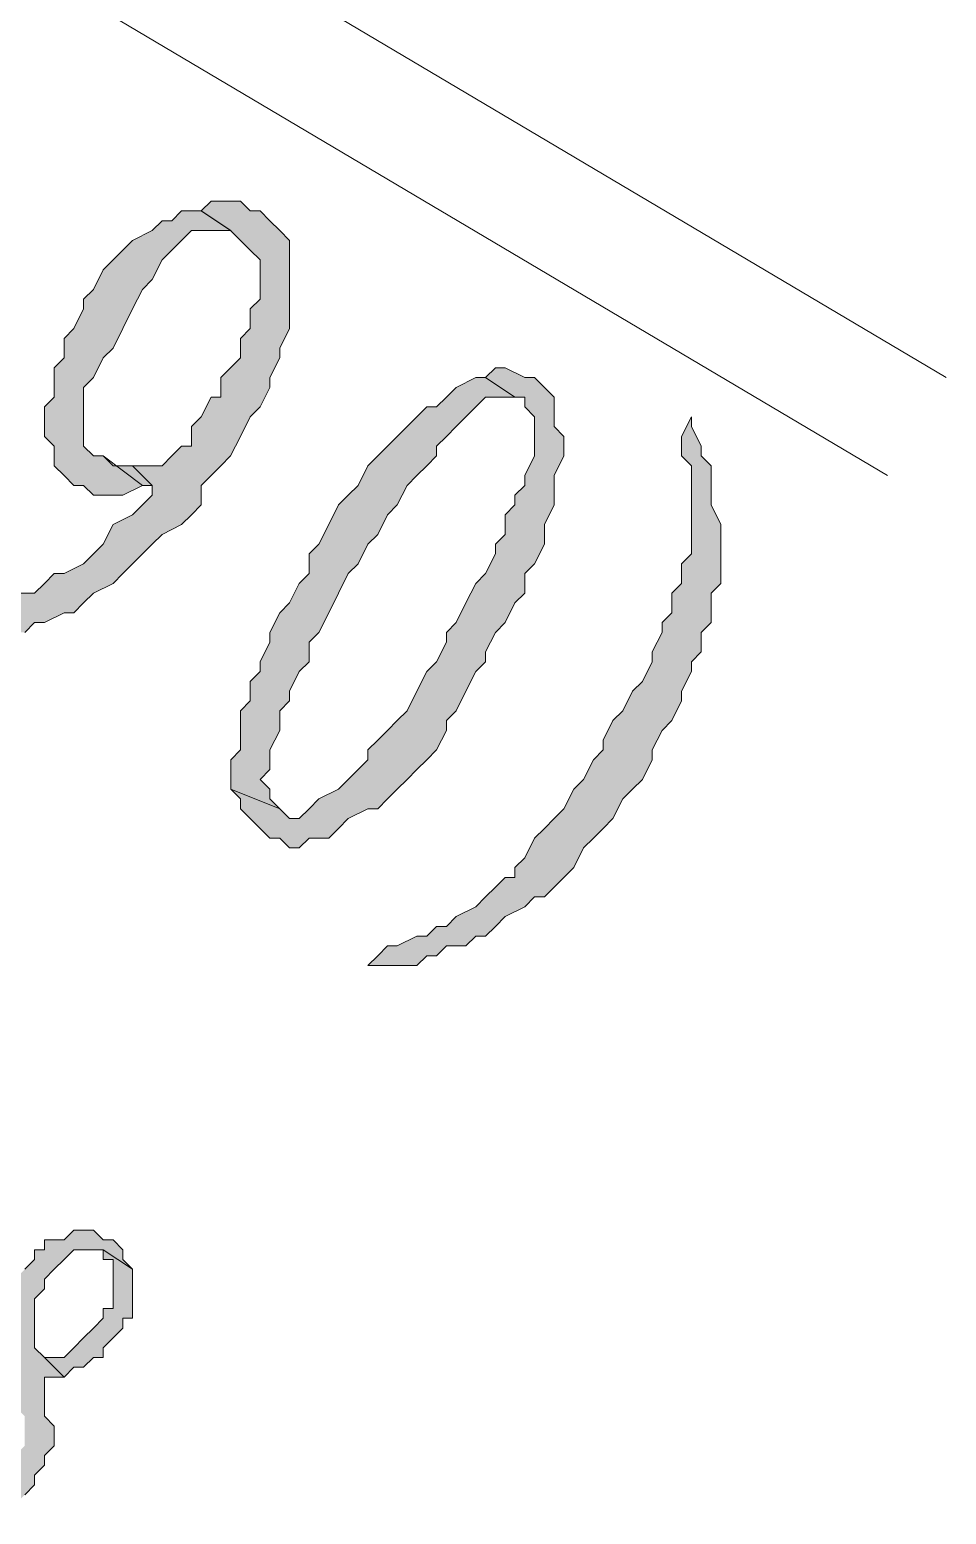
# Model space of a CAD drawing. Header units: millimetres. Extents: x 6 to 291, y 4 to 206.
# Drawn here: x 193.4 to 197.36, y 92.96 to 99.38 of the extents above; entities that cross this region are included whole.
import ezdxf

# ---------------------------------------------------------------- set-up
doc = ezdxf.new("R2010")
doc.units = ezdxf.units.MM
doc.layers.add('C00-00-00', color=7, linetype='Continuous')

msp = doc.modelspace()

# ---------------------------------------------------------------- hatches: boundary and pattern name
at = {"layer": 'C00-00-00'}
h = msp.add_hatch(color=256, dxfattribs=at)
h.dxf.hatch_style = 2
h.paths.add_polyline_path([(194.394659, 98.594337), (194.352326, 98.594337), (194.309992, 98.63667), (194.182992, 98.63667), (194.140659, 98.594337), (194.267659, 98.50967), (194.309992, 98.467337), (194.352326, 98.425004), (194.394659, 98.38267), (194.394659, 98.213337), (194.352326, 98.171004), (194.352326, 98.086337), (194.309992, 98.044004), (194.309992, 97.959337), (194.267659, 97.917004), (194.225326, 97.87467), (194.225326, 97.790004), (194.182992, 97.790004), (194.140659, 97.705337), (194.098326, 97.663004), (194.098326, 97.578337), (194.055992, 97.578337), (194.013659, 97.536004), (193.971326, 97.49367), (193.928992, 97.49367), (193.844326, 97.49367), (193.928992, 97.409004), (193.928992, 97.36667), (193.886659, 97.324337), (193.844326, 97.282004), (193.759659, 97.23967), (193.717326, 97.155004), (193.674992, 97.11267), (193.632659, 97.070337), (193.547992, 97.028004), (193.505659, 97.028004), (193.463326, 96.98567), (193.420992, 96.943337), (193.336326, 96.943337), (193.336326, 96.901004), (193.293992, 96.901004), (193.251659, 96.901004), (193.166992, 96.85867), (192.955326, 96.85867), (192.912992, 96.901004), (192.870659, 96.816337), (192.912992, 96.816337), (192.955326, 96.774004), (193.039992, 96.774004), (193.336326, 96.774004), (193.378659, 96.774004), (193.420992, 96.816337), (193.463326, 96.816337), (193.547992, 96.85867), (193.590326, 96.85867), (193.632659, 96.901004), (193.674992, 96.943337), (193.759659, 96.98567), (193.801992, 97.028004), (193.844326, 97.070337), (193.886659, 97.11267), (193.928992, 97.155004), (193.971326, 97.197337), (194.055992, 97.23967), (194.098326, 97.282004), (194.140659, 97.324337), (194.140659, 97.409004), (194.182992, 97.451337), (194.225326, 97.49367), (194.267659, 97.536004), (194.309992, 97.62067), (194.352326, 97.705337), (194.394659, 97.74767), (194.436992, 97.832337), (194.436992, 97.87467), (194.479326, 97.959337), (194.479326, 98.00167), (194.521659, 98.086337), (194.521659, 98.12867), (194.521659, 98.171004), (194.521659, 98.38267), (194.521659, 98.467337), (194.479326, 98.50967), (194.436992, 98.552004)])
h = msp.add_hatch(color=256, dxfattribs=at)
h.dxf.hatch_style = 2
h.paths.add_polyline_path([(194.140669, 98.594337), (194.056003, 98.594337), (194.013669, 98.552004), (193.971336, 98.552004), (193.929003, 98.50967), (193.844336, 98.467337), (193.802003, 98.425004), (193.759669, 98.38267), (193.717336, 98.340337), (193.675003, 98.25567), (193.632669, 98.213337), (193.632669, 98.171004), (193.590336, 98.086337), (193.548003, 98.044004), (193.548003, 97.959337), (193.505669, 97.917004), (193.505669, 97.832337), (193.505669, 97.790004), (193.463336, 97.74767), (193.463336, 97.62067), (193.505669, 97.578337), (193.505669, 97.49367), (193.548003, 97.451337), (193.590336, 97.409004), (193.632669, 97.409004), (193.675003, 97.36667), (193.802003, 97.36667), (193.886669, 97.409004), (193.717336, 97.536004), (193.675003, 97.536004), (193.632669, 97.578337), (193.632669, 97.663004), (193.632669, 97.705337), (193.632669, 97.74767), (193.632669, 97.832337), (193.675003, 97.87467), (193.717336, 97.959337), (193.759669, 98.00167), (193.802003, 98.086337), (193.844336, 98.171004), (193.886669, 98.25567), (193.929003, 98.298004), (193.971336, 98.38267), (194.013669, 98.425004), (194.056003, 98.467337), (194.098336, 98.50967), (194.140669, 98.50967), (194.183003, 98.50967), (194.225336, 98.50967), (194.267669, 98.50967)])
h = msp.add_hatch(color=256, dxfattribs=at)
h.dxf.hatch_style = 2
h.paths.add_polyline_path([(195.580003, 97.87467), (195.53767, 97.87467), (195.453003, 97.917004), (195.41067, 97.917004), (195.368337, 97.87467), (195.495337, 97.790004), (195.53767, 97.790004), (195.53767, 97.74767), (195.580003, 97.705337), (195.580003, 97.536004), (195.53767, 97.451337), (195.53767, 97.409004), (195.495337, 97.36667), (195.495337, 97.324337), (195.453003, 97.282004), (195.453003, 97.197337), (195.41067, 97.155004), (195.41067, 97.11267), (195.368337, 97.028004), (195.326003, 96.98567), (195.28367, 96.901004), (195.241337, 96.816337), (195.199003, 96.774004), (195.199003, 96.73167), (195.15667, 96.647004), (195.114337, 96.60467), (195.072003, 96.520004), (195.02967, 96.435337), (194.987337, 96.393004), (194.945003, 96.35067), (194.90267, 96.308337), (194.860337, 96.266004), (194.860337, 96.22367), (194.818003, 96.181337), (194.77567, 96.139004), (194.733337, 96.09667), (194.64867, 96.054337), (194.606337, 96.012004), (194.564003, 95.96967), (194.52167, 95.96967), (194.479337, 96.012004), (194.26767, 96.09667), (194.310003, 96.054337), (194.310003, 96.012004), (194.352337, 95.96967), (194.39467, 95.927337), (194.437003, 95.885004), (194.479337, 95.885004), (194.52167, 95.84267), (194.564003, 95.84267), (194.606337, 95.885004), (194.691003, 95.885004), (194.733337, 95.927337), (194.77567, 95.96967), (194.860337, 96.012004), (194.90267, 96.012004), (194.945003, 96.054337), (194.987337, 96.09667), (195.02967, 96.139004), (195.072003, 96.181337), (195.114337, 96.22367), (195.15667, 96.266004), (195.199003, 96.35067), (195.199003, 96.393004), (195.241337, 96.435337), (195.28367, 96.520004), (195.326003, 96.60467), (195.368337, 96.647004), (195.368337, 96.689337), (195.41067, 96.774004), (195.453003, 96.816337), (195.495337, 96.901004), (195.53767, 96.943337), (195.53767, 97.028004), (195.580003, 97.070337), (195.622337, 97.155004), (195.622337, 97.197337), (195.622337, 97.23967), (195.66467, 97.324337), (195.66467, 97.36667), (195.66467, 97.451337), (195.707003, 97.536004), (195.707003, 97.62067), (195.66467, 97.663004), (195.66467, 97.74767), (195.66467, 97.790004), (195.622337, 97.832337)])
h = msp.add_hatch(color=256, dxfattribs=at)
h.dxf.hatch_style = 2
h.paths.add_polyline_path([(195.36834, 97.87467), (195.326006, 97.87467), (195.24134, 97.832337), (195.199006, 97.790004), (195.156673, 97.74767), (195.11434, 97.74767), (195.072006, 97.705337), (195.029673, 97.663004), (194.98734, 97.62067), (194.945006, 97.578337), (194.902673, 97.536004), (194.86034, 97.49367), (194.818006, 97.409004), (194.775673, 97.36667), (194.73334, 97.324337), (194.691006, 97.23967), (194.648673, 97.155004), (194.60634, 97.11267), (194.60634, 97.028004), (194.564006, 96.98567), (194.521673, 96.901004), (194.47934, 96.85867), (194.437006, 96.774004), (194.437006, 96.73167), (194.394673, 96.647004), (194.394673, 96.60467), (194.35234, 96.562337), (194.35234, 96.47767), (194.310006, 96.435337), (194.310006, 96.393004), (194.310006, 96.266004), (194.267673, 96.22367), (194.267673, 96.09667), (194.47934, 96.012004), (194.437006, 96.054337), (194.437006, 96.09667), (194.394673, 96.139004), (194.437006, 96.181337), (194.437006, 96.266004), (194.47934, 96.35067), (194.47934, 96.393004), (194.47934, 96.435337), (194.521673, 96.47767), (194.521673, 96.520004), (194.564006, 96.60467), (194.60634, 96.647004), (194.60634, 96.73167), (194.648673, 96.774004), (194.691006, 96.85867), (194.73334, 96.943337), (194.775673, 97.028004), (194.818006, 97.070337), (194.86034, 97.155004), (194.902673, 97.197337), (194.945006, 97.282004), (194.98734, 97.324337), (195.029673, 97.409004), (195.072006, 97.451337), (195.11434, 97.49367), (195.156673, 97.536004), (195.156673, 97.578337), (195.199006, 97.62067), (195.24134, 97.663004), (195.283673, 97.705337), (195.326006, 97.74767), (195.36834, 97.790004), (195.453006, 97.790004), (195.49534, 97.790004)])
h = msp.add_hatch(color=256, dxfattribs=at)
h.dxf.hatch_style = 2
h.paths.add_polyline_path([(196.257336, 97.705333), (196.215003, 97.620666), (196.215003, 97.578333), (196.215003, 97.536), (196.257336, 97.493666), (196.257336, 97.112666), (196.215003, 97.070333), (196.215003, 97.028), (196.215003, 96.985666), (196.172669, 96.943333), (196.172669, 96.858666), (196.130336, 96.816333), (196.130336, 96.774), (196.088003, 96.689333), (196.088003, 96.647), (196.045669, 96.562333), (196.003336, 96.52), (195.961003, 96.435333), (195.918669, 96.393), (195.876336, 96.308333), (195.876336, 96.266), (195.834003, 96.223666), (195.791669, 96.139), (195.749336, 96.096666), (195.707003, 96.012), (195.664669, 95.969666), (195.622336, 95.927333), (195.580003, 95.885), (195.537669, 95.800333), (195.495336, 95.758), (195.495336, 95.715666), (195.453003, 95.715666), (195.410669, 95.673333), (195.368336, 95.631), (195.326003, 95.588666), (195.241336, 95.546333), (195.199003, 95.504), (195.156669, 95.504), (195.114336, 95.461666), (195.072003, 95.461666), (194.987336, 95.419333), (194.945003, 95.419333), (194.902669, 95.377), (194.860336, 95.334666), (194.945003, 95.334666), (194.987336, 95.334666), (195.072003, 95.334666), (195.114336, 95.377), (195.156669, 95.377), (195.199003, 95.419333), (195.283669, 95.419333), (195.326003, 95.461666), (195.368336, 95.461666), (195.410669, 95.504), (195.453003, 95.546333), (195.537669, 95.588666), (195.580003, 95.631), (195.622336, 95.631), (195.664669, 95.673333), (195.707003, 95.715666), (195.749336, 95.758), (195.791669, 95.842666), (195.834003, 95.885), (195.876336, 95.927333), (195.918669, 95.969666), (195.961003, 96.054333), (196.003336, 96.096666), (196.045669, 96.139), (196.088003, 96.223666), (196.088003, 96.266), (196.130336, 96.350666), (196.172669, 96.393), (196.215003, 96.477666), (196.215003, 96.52), (196.257336, 96.604666), (196.257336, 96.647), (196.299669, 96.689333), (196.299669, 96.774), (196.342003, 96.816333), (196.342003, 96.901), (196.342003, 96.943333), (196.384336, 96.985666), (196.384336, 97.239666), (196.342003, 97.324333), (196.342003, 97.366666), (196.342003, 97.409), (196.342003, 97.493666), (196.299669, 97.536), (196.299669, 97.578333), (196.257336, 97.663)])
h = msp.add_hatch(color=256, dxfattribs=at)
h.dxf.hatch_style = 2
h.paths.add_polyline_path([(193.844337, 97.493669), (193.802004, 97.493669), (193.759671, 97.493669), (193.717337, 97.536003), (193.886671, 97.409003), (193.929004, 97.409003)])
h = msp.add_hatch(color=256, dxfattribs=at)
h.dxf.hatch_style = 2
h.paths.add_polyline_path([(193.759669, 94.149332), (193.717335, 94.149332), (193.675002, 94.191666), (193.590335, 94.191666), (193.548002, 94.149332), (193.505669, 94.149332), (193.463335, 94.149332), (193.463335, 94.106999), (193.421002, 94.106999), (193.421002, 94.064666), (193.378669, 94.022332), (193.336335, 93.979999), (193.336335, 93.937666), (193.336335, 93.895332), (193.294002, 93.852999), (193.294002, 93.683666), (193.336335, 93.641332), (193.336335, 93.598999), (193.251669, 93.598999), (193.336335, 93.514332), (193.336335, 93.429666), (193.378669, 93.387332), (193.378669, 93.260332), (193.336335, 93.217999), (193.336335, 93.175666), (193.336335, 93.133332), (193.294002, 93.133332), (193.294002, 93.090999), (193.251669, 93.048666), (193.209335, 93.006332), (193.124669, 93.006332), (193.082335, 93.048666), (193.209335, 92.963999), (193.251669, 92.963999), (193.294002, 92.963999), (193.294002, 93.006332), (193.336335, 93.006332), (193.378669, 93.048666), (193.421002, 93.090999), (193.421002, 93.133332), (193.463335, 93.175666), (193.463335, 93.217999), (193.505669, 93.260332), (193.505669, 93.344999), (193.463335, 93.387332), (193.463335, 93.514332), (193.463335, 93.556666), (193.548002, 93.556666), (193.463335, 93.641332), (193.421002, 93.683666), (193.421002, 93.895332), (193.463335, 93.937666), (193.463335, 93.979999), (193.505669, 94.022332), (193.548002, 94.064666), (193.590335, 94.106999), (193.632669, 94.106999), (193.675002, 94.106999), (193.717335, 94.106999), (193.844335, 94.022332), (193.802002, 94.064666), (193.802002, 94.106999)])
h = msp.add_hatch(color=256, dxfattribs=at)
h.dxf.hatch_style = 2
h.paths.add_polyline_path([(193.844337, 94.022337), (193.717337, 94.107004), (193.717337, 94.064671), (193.759671, 94.064671), (193.759671, 94.022337), (193.759671, 93.937671), (193.759671, 93.895337), (193.759671, 93.853004), (193.717337, 93.853004), (193.717337, 93.810671), (193.675004, 93.768337), (193.632671, 93.726004), (193.590337, 93.683671), (193.548004, 93.641337), (193.505671, 93.641337), (193.463337, 93.641337), (193.548004, 93.556671), (193.590337, 93.599004), (193.632671, 93.599004), (193.675004, 93.641337), (193.717337, 93.641337), (193.717337, 93.683671), (193.759671, 93.726004), (193.802004, 93.768337), (193.802004, 93.810671), (193.844337, 93.810671)])

# ---------------------------------------------------------------- linework, layer by layer
at = {"layer": 'C00-00-00', "lineweight": 5}
for points in [[(187.790669, 103.547337), (197.357996, 97.87467)], [(187.536663, 103.124002), (197.104006, 97.451335)]]:
    msp.add_lwpolyline(points, dxfattribs=at)
at = {"layer": 'C00-00-00', "lineweight": 13}
for points in [[(193.378659, 96.774004), (193.420992, 96.816337), (193.463326, 96.816337), (193.547992, 96.85867), (193.590326, 96.85867), (193.632659, 96.901004), (193.674992, 96.943337), (193.759659, 96.98567), (193.801992, 97.028004), (193.844326, 97.070337), (193.886659, 97.11267), (193.928992, 97.155004), (193.971326, 97.197337), (194.055992, 97.23967), (194.098326, 97.282004), (194.140659, 97.324337), (194.140659, 97.409004), (194.182992, 97.451337), (194.225326, 97.49367), (194.267659, 97.536004), (194.309992, 97.62067), (194.352326, 97.705337), (194.394659, 97.74767), (194.436992, 97.832337), (194.436992, 97.87467), (194.479326, 97.959337), (194.479326, 98.00167), (194.521659, 98.086337), (194.521659, 98.12867), (194.521659, 98.171004), (194.521659, 98.38267), (194.521659, 98.467337), (194.479326, 98.50967), (194.436992, 98.552004), (194.394659, 98.594337), (194.352326, 98.594337), (194.309992, 98.63667), (194.182992, 98.63667), (194.140659, 98.594337), (194.267659, 98.50967), (194.309992, 98.467337), (194.352326, 98.425004), (194.394659, 98.38267), (194.394659, 98.213337), (194.352326, 98.171004), (194.352326, 98.086337), (194.309992, 98.044004), (194.309992, 97.959337), (194.267659, 97.917004), (194.225326, 97.87467), (194.225326, 97.790004), (194.182992, 97.790004), (194.140659, 97.705337), (194.098326, 97.663004), (194.098326, 97.578337), (194.055992, 97.578337), (194.013659, 97.536004), (193.971326, 97.49367), (193.928992, 97.49367), (193.844326, 97.49367), (193.928992, 97.409004), (193.928992, 97.36667), (193.886659, 97.324337), (193.844326, 97.282004), (193.759659, 97.23967), (193.717326, 97.155004), (193.674992, 97.11267), (193.632659, 97.070337), (193.547992, 97.028004), (193.505659, 97.028004), (193.463326, 96.98567), (193.420992, 96.943337), (193.336326, 96.943337)], [(193.378669, 93.048666), (193.421002, 93.090999), (193.421002, 93.133332), (193.463335, 93.175666), (193.463335, 93.217999), (193.505669, 93.260332), (193.505669, 93.344999), (193.463335, 93.387332), (193.463335, 93.514332), (193.463335, 93.556666), (193.548002, 93.556666), (193.463335, 93.641332), (193.421002, 93.683666), (193.421002, 93.895332), (193.463335, 93.937666), (193.463335, 93.979999), (193.505669, 94.022332), (193.548002, 94.064666), (193.590335, 94.106999), (193.632669, 94.106999), (193.675002, 94.106999), (193.717335, 94.106999), (193.844335, 94.022332), (193.802002, 94.064666), (193.802002, 94.106999), (193.759669, 94.149332), (193.717335, 94.149332), (193.675002, 94.191666), (193.590335, 94.191666), (193.548002, 94.149332), (193.505669, 94.149332), (193.463335, 94.149332), (193.463335, 94.106999), (193.421002, 94.106999), (193.421002, 94.064666), (193.378669, 94.022332)]]:
    msp.add_lwpolyline(points, dxfattribs=at)
for points in [[(194.140669, 98.594337), (194.056003, 98.594337), (194.013669, 98.552004), (193.971336, 98.552004), (193.929003, 98.50967), (193.844336, 98.467337), (193.802003, 98.425004), (193.759669, 98.38267), (193.717336, 98.340337), (193.675003, 98.25567), (193.632669, 98.213337), (193.632669, 98.171004), (193.590336, 98.086337), (193.548003, 98.044004), (193.548003, 97.959337), (193.505669, 97.917004), (193.505669, 97.832337), (193.505669, 97.790004), (193.463336, 97.74767), (193.463336, 97.62067), (193.505669, 97.578337), (193.505669, 97.49367), (193.548003, 97.451337), (193.590336, 97.409004), (193.632669, 97.409004), (193.675003, 97.36667), (193.802003, 97.36667), (193.886669, 97.409004), (193.717336, 97.536004), (193.675003, 97.536004), (193.632669, 97.578337), (193.632669, 97.663004), (193.632669, 97.705337), (193.632669, 97.74767), (193.632669, 97.832337), (193.675003, 97.87467), (193.717336, 97.959337), (193.759669, 98.00167), (193.802003, 98.086337), (193.844336, 98.171004), (193.886669, 98.25567), (193.929003, 98.298004), (193.971336, 98.38267), (194.013669, 98.425004), (194.056003, 98.467337), (194.098336, 98.50967), (194.140669, 98.50967), (194.183003, 98.50967), (194.225336, 98.50967), (194.267669, 98.50967)], [(195.580003, 97.87467), (195.53767, 97.87467), (195.453003, 97.917004), (195.41067, 97.917004), (195.368337, 97.87467), (195.495337, 97.790004), (195.53767, 97.790004), (195.53767, 97.74767), (195.580003, 97.705337), (195.580003, 97.536004), (195.53767, 97.451337), (195.53767, 97.409004), (195.495337, 97.36667), (195.495337, 97.324337), (195.453003, 97.282004), (195.453003, 97.197337), (195.41067, 97.155004), (195.41067, 97.11267), (195.368337, 97.028004), (195.326003, 96.98567), (195.28367, 96.901004), (195.241337, 96.816337), (195.199003, 96.774004), (195.199003, 96.73167), (195.15667, 96.647004), (195.114337, 96.60467), (195.072003, 96.520004), (195.02967, 96.435337), (194.987337, 96.393004), (194.945003, 96.35067), (194.90267, 96.308337), (194.860337, 96.266004), (194.860337, 96.22367), (194.818003, 96.181337), (194.77567, 96.139004), (194.733337, 96.09667), (194.64867, 96.054337), (194.606337, 96.012004), (194.564003, 95.96967), (194.52167, 95.96967), (194.479337, 96.012004), (194.26767, 96.09667), (194.310003, 96.054337), (194.310003, 96.012004), (194.352337, 95.96967), (194.39467, 95.927337), (194.437003, 95.885004), (194.479337, 95.885004), (194.52167, 95.84267), (194.564003, 95.84267), (194.606337, 95.885004), (194.691003, 95.885004), (194.733337, 95.927337), (194.77567, 95.96967), (194.860337, 96.012004), (194.90267, 96.012004), (194.945003, 96.054337), (194.987337, 96.09667), (195.02967, 96.139004), (195.072003, 96.181337), (195.114337, 96.22367), (195.15667, 96.266004), (195.199003, 96.35067), (195.199003, 96.393004), (195.241337, 96.435337), (195.28367, 96.520004), (195.326003, 96.60467), (195.368337, 96.647004), (195.368337, 96.689337), (195.41067, 96.774004), (195.453003, 96.816337), (195.495337, 96.901004), (195.53767, 96.943337), (195.53767, 97.028004), (195.580003, 97.070337), (195.622337, 97.155004), (195.622337, 97.197337), (195.622337, 97.23967), (195.66467, 97.324337), (195.66467, 97.36667), (195.66467, 97.451337), (195.707003, 97.536004), (195.707003, 97.62067), (195.66467, 97.663004), (195.66467, 97.74767), (195.66467, 97.790004), (195.622337, 97.832337)], [(195.36834, 97.87467), (195.326006, 97.87467), (195.24134, 97.832337), (195.199006, 97.790004), (195.156673, 97.74767), (195.11434, 97.74767), (195.072006, 97.705337), (195.029673, 97.663004), (194.98734, 97.62067), (194.945006, 97.578337), (194.902673, 97.536004), (194.86034, 97.49367), (194.818006, 97.409004), (194.775673, 97.36667), (194.73334, 97.324337), (194.691006, 97.23967), (194.648673, 97.155004), (194.60634, 97.11267), (194.60634, 97.028004), (194.564006, 96.98567), (194.521673, 96.901004), (194.47934, 96.85867), (194.437006, 96.774004), (194.437006, 96.73167), (194.394673, 96.647004), (194.394673, 96.60467), (194.35234, 96.562337), (194.35234, 96.47767), (194.310006, 96.435337), (194.310006, 96.393004), (194.310006, 96.266004), (194.267673, 96.22367), (194.267673, 96.09667), (194.47934, 96.012004), (194.437006, 96.054337), (194.437006, 96.09667), (194.394673, 96.139004), (194.437006, 96.181337), (194.437006, 96.266004), (194.47934, 96.35067), (194.47934, 96.393004), (194.47934, 96.435337), (194.521673, 96.47767), (194.521673, 96.520004), (194.564006, 96.60467), (194.60634, 96.647004), (194.60634, 96.73167), (194.648673, 96.774004), (194.691006, 96.85867), (194.73334, 96.943337), (194.775673, 97.028004), (194.818006, 97.070337), (194.86034, 97.155004), (194.902673, 97.197337), (194.945006, 97.282004), (194.98734, 97.324337), (195.029673, 97.409004), (195.072006, 97.451337), (195.11434, 97.49367), (195.156673, 97.536004), (195.156673, 97.578337), (195.199006, 97.62067), (195.24134, 97.663004), (195.283673, 97.705337), (195.326006, 97.74767), (195.36834, 97.790004), (195.453006, 97.790004), (195.49534, 97.790004)], [(196.257336, 97.705333), (196.215003, 97.620666), (196.215003, 97.578333), (196.215003, 97.536), (196.257336, 97.493666), (196.257336, 97.112666), (196.215003, 97.070333), (196.215003, 97.028), (196.215003, 96.985666), (196.172669, 96.943333), (196.172669, 96.858666), (196.130336, 96.816333), (196.130336, 96.774), (196.088003, 96.689333), (196.088003, 96.647), (196.045669, 96.562333), (196.003336, 96.52), (195.961003, 96.435333), (195.918669, 96.393), (195.876336, 96.308333), (195.876336, 96.266), (195.834003, 96.223666), (195.791669, 96.139), (195.749336, 96.096666), (195.707003, 96.012), (195.664669, 95.969666), (195.622336, 95.927333), (195.580003, 95.885), (195.537669, 95.800333), (195.495336, 95.758), (195.495336, 95.715666), (195.453003, 95.715666), (195.410669, 95.673333), (195.368336, 95.631), (195.326003, 95.588666), (195.241336, 95.546333), (195.199003, 95.504), (195.156669, 95.504), (195.114336, 95.461666), (195.072003, 95.461666), (194.987336, 95.419333), (194.945003, 95.419333), (194.902669, 95.377), (194.860336, 95.334666), (194.945003, 95.334666), (194.987336, 95.334666), (195.072003, 95.334666), (195.114336, 95.377), (195.156669, 95.377), (195.199003, 95.419333), (195.283669, 95.419333), (195.326003, 95.461666), (195.368336, 95.461666), (195.410669, 95.504), (195.453003, 95.546333), (195.537669, 95.588666), (195.580003, 95.631), (195.622336, 95.631), (195.664669, 95.673333), (195.707003, 95.715666), (195.749336, 95.758), (195.791669, 95.842666), (195.834003, 95.885), (195.876336, 95.927333), (195.918669, 95.969666), (195.961003, 96.054333), (196.003336, 96.096666), (196.045669, 96.139), (196.088003, 96.223666), (196.088003, 96.266), (196.130336, 96.350666), (196.172669, 96.393), (196.215003, 96.477666), (196.215003, 96.52), (196.257336, 96.604666), (196.257336, 96.647), (196.299669, 96.689333), (196.299669, 96.774), (196.342003, 96.816333), (196.342003, 96.901), (196.342003, 96.943333), (196.384336, 96.985666), (196.384336, 97.239666), (196.342003, 97.324333), (196.342003, 97.366666), (196.342003, 97.409), (196.342003, 97.493666), (196.299669, 97.536), (196.299669, 97.578333), (196.257336, 97.663)], [(193.844337, 97.493669), (193.802004, 97.493669), (193.759671, 97.493669), (193.717337, 97.536003), (193.886671, 97.409003), (193.929004, 97.409003)], [(193.844337, 94.022337), (193.717337, 94.107004), (193.717337, 94.064671), (193.759671, 94.064671), (193.759671, 94.022337), (193.759671, 93.937671), (193.759671, 93.895337), (193.759671, 93.853004), (193.717337, 93.853004), (193.717337, 93.810671), (193.675004, 93.768337), (193.632671, 93.726004), (193.590337, 93.683671), (193.548004, 93.641337), (193.505671, 93.641337), (193.463337, 93.641337), (193.548004, 93.556671), (193.590337, 93.599004), (193.632671, 93.599004), (193.675004, 93.641337), (193.717337, 93.641337), (193.717337, 93.683671), (193.759671, 93.726004), (193.802004, 93.768337), (193.802004, 93.810671), (193.844337, 93.810671)]]:
    msp.add_lwpolyline(points, close=True, dxfattribs=at)

doc.saveas('drawing.dxf')
